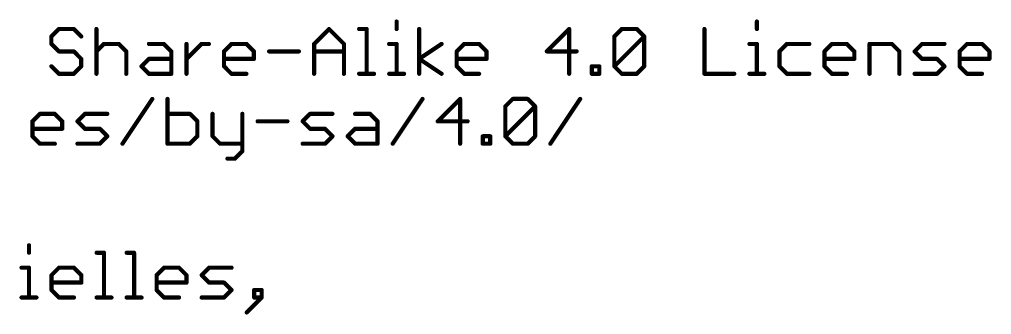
# Model space of a CAD drawing. Extents: x -0.75 to 3.47, y -1.8 to 2.11.
# Drawn here: x 2.076 to 3.467, y -1.691 to -1.269 of the extents above; entities that cross this region are included whole.
import ezdxf

# ---------------------------------------------------------------- set-up
doc = ezdxf.new("R2010")
doc.units = 0
doc.header["$MEASUREMENT"] = 0
doc.layers.add('51', color=53, linetype='CONTINUOUS')

msp = doc.modelspace()

# ---------------------------------------------------------------- linework, layer by layer
at = {"layer": '51', "const_width": 0.006}
for points in [[(2.131922, -1.282945), (2.121246, -1.293621)], [(2.153273, -1.282945), (2.131922, -1.282945)], [(2.163949, -1.293621), (2.153273, -1.282945)], [(2.185701, -1.282945), (2.185701, -1.347)], [(2.497234, -1.304297), (2.518585, -1.282945)], [(2.518585, -1.282945), (2.539937, -1.304297)], [(2.561688, -1.282945), (2.572364, -1.282945)], [(2.572364, -1.282945), (2.572364, -1.347)], [(2.615334, -1.27227), (2.615334, -1.282945)], [(2.647628, -1.347), (2.647628, -1.282945)], [(2.862278, -1.282945), (2.830251, -1.314973)], [(2.862278, -1.347), (2.862278, -1.282945)], [(2.926933, -1.293621), (2.937609, -1.282945)], [(2.937609, -1.282945), (2.958961, -1.282945)], [(2.958961, -1.282945), (2.969636, -1.293621)], [(3.055843, -1.282945), (3.055843, -1.347)], [(3.130974, -1.27227), (3.130974, -1.282945)], [(2.121246, -1.293621), (2.121246, -1.304297)], [(2.926933, -1.336324), (2.926933, -1.293621)], [(2.926933, -1.336324), (2.969636, -1.293621)], [(2.969636, -1.293621), (2.969636, -1.336324)], [(2.121246, -1.304297), (2.131922, -1.314973)], [(2.185701, -1.314973), (2.196377, -1.304297)], [(2.196377, -1.304297), (2.217728, -1.304297)], [(2.217728, -1.304297), (2.228404, -1.314973)], [(2.260832, -1.304297), (2.282183, -1.304297)], [(2.282183, -1.304297), (2.292859, -1.314973)], [(2.314611, -1.347), (2.314611, -1.304297)], [(2.314611, -1.325648), (2.335963, -1.304297)], [(2.335963, -1.304297), (2.346638, -1.304297)], [(2.368324, -1.314973), (2.378999, -1.304297)], [(2.378999, -1.304297), (2.400351, -1.304297)], [(2.400351, -1.304297), (2.411027, -1.314973)], [(2.497234, -1.347), (2.497234, -1.304297)], [(2.539937, -1.304297), (2.539937, -1.347)], [(2.604658, -1.304297), (2.615334, -1.304297)], [(2.615334, -1.304297), (2.615334, -1.347)], [(2.647628, -1.325648), (2.679656, -1.304297)], [(2.701341, -1.314973), (2.712017, -1.304297)], [(2.712017, -1.304297), (2.733368, -1.304297)], [(2.733368, -1.304297), (2.744044, -1.314973)], [(3.120298, -1.304297), (3.130974, -1.304297)], [(3.130974, -1.304297), (3.130974, -1.347)], [(3.173944, -1.304297), (3.163268, -1.314973)], [(3.205971, -1.304297), (3.173944, -1.304297)], [(3.227723, -1.314973), (3.238399, -1.304297)], [(3.238399, -1.304297), (3.25975, -1.304297)], [(3.25975, -1.304297), (3.270426, -1.314973)], [(3.292178, -1.347), (3.292178, -1.304297)], [(3.292178, -1.304297), (3.324205, -1.304297)], [(3.324205, -1.304297), (3.334881, -1.314973)], [(3.356633, -1.314973), (3.367309, -1.304297)], [(3.367309, -1.304297), (3.399336, -1.304297)], [(3.421088, -1.314973), (3.431764, -1.304297)], [(3.431764, -1.304297), (3.453115, -1.304297)], [(3.453115, -1.304297), (3.463791, -1.314973)], [(2.131922, -1.314973), (2.153273, -1.314973)], [(2.153273, -1.314973), (2.163949, -1.325648)], [(2.228404, -1.314973), (2.228404, -1.347)], [(2.292859, -1.314973), (2.292859, -1.347)], [(2.368324, -1.336324), (2.368324, -1.314973)], [(2.411027, -1.314973), (2.411027, -1.325648)], [(2.432779, -1.314973), (2.475482, -1.314973)], [(2.497234, -1.314973), (2.539937, -1.314973)], [(2.701341, -1.336324), (2.701341, -1.314973)], [(2.744044, -1.314973), (2.744044, -1.325648)], [(2.830251, -1.314973), (2.872954, -1.314973)], [(3.163268, -1.314973), (3.163268, -1.336324)], [(3.227723, -1.336324), (3.227723, -1.314973)], [(3.270426, -1.314973), (3.270426, -1.325648)], [(3.334881, -1.314973), (3.334881, -1.347)], [(3.367309, -1.325648), (3.356633, -1.314973)], [(3.421088, -1.336324), (3.421088, -1.314973)], [(3.463791, -1.314973), (3.463791, -1.325648)], [(2.131922, -1.347), (2.121246, -1.336324)], [(2.163949, -1.336324), (2.153273, -1.347)], [(2.163949, -1.325648), (2.163949, -1.336324)], [(2.250156, -1.336324), (2.260832, -1.325648)], [(2.260832, -1.347), (2.250156, -1.336324)], [(2.260832, -1.325648), (2.292859, -1.325648)], [(2.411027, -1.325648), (2.368324, -1.325648)], [(2.378999, -1.347), (2.368324, -1.336324)], [(2.679656, -1.347), (2.647628, -1.325648)], [(2.744044, -1.325648), (2.701341, -1.325648)], [(2.712017, -1.347), (2.701341, -1.336324)], [(2.894706, -1.347), (2.894706, -1.336324)], [(2.894706, -1.336324), (2.905382, -1.336324)], [(2.905382, -1.336324), (2.905382, -1.347)], [(2.937609, -1.347), (2.926933, -1.336324)], [(2.969636, -1.336324), (2.958961, -1.347)], [(3.163268, -1.336324), (3.173944, -1.347)], [(3.270426, -1.325648), (3.227723, -1.325648)], [(3.238399, -1.347), (3.227723, -1.336324)], [(3.38866, -1.325648), (3.367309, -1.325648)], [(3.399336, -1.336324), (3.38866, -1.325648)], [(3.38866, -1.347), (3.399336, -1.336324)], [(3.463791, -1.325648), (3.421088, -1.325648)], [(3.431764, -1.347), (3.421088, -1.336324)], [(2.153273, -1.347), (2.131922, -1.347)], [(2.292859, -1.347), (2.260832, -1.347)], [(2.400351, -1.347), (2.378999, -1.347)], [(2.561688, -1.347), (2.58304, -1.347)], [(2.604658, -1.347), (2.62601, -1.347)], [(2.733368, -1.347), (2.712017, -1.347)], [(2.905382, -1.347), (2.894706, -1.347)], [(2.958961, -1.347), (2.937609, -1.347)], [(3.055843, -1.347), (3.098546, -1.347)], [(3.120298, -1.347), (3.14165, -1.347)], [(3.173944, -1.347), (3.205971, -1.347)], [(3.25975, -1.347), (3.238399, -1.347)], [(3.356633, -1.347), (3.38866, -1.347)], [(3.453115, -1.347), (3.431764, -1.347)], [(2.222984, -1.447), (2.265687, -1.382945)], [(2.287439, -1.382945), (2.287439, -1.447)], [(2.609714, -1.447), (2.652417, -1.382945)], [(2.706196, -1.382945), (2.674169, -1.414973)], [(2.706196, -1.447), (2.706196, -1.382945)], [(2.770851, -1.393621), (2.781527, -1.382945)], [(2.770851, -1.436324), (2.770851, -1.393621)], [(2.770851, -1.436324), (2.813554, -1.393621)], [(2.781527, -1.382945), (2.802879, -1.382945)], [(2.802879, -1.382945), (2.813554, -1.393621)], [(2.813554, -1.393621), (2.813554, -1.436324)], [(2.835306, -1.447), (2.878009, -1.382945)], [(2.094074, -1.414973), (2.10475, -1.404297)], [(2.10475, -1.404297), (2.126101, -1.404297)], [(2.126101, -1.404297), (2.136777, -1.414973)], [(2.158529, -1.414973), (2.169205, -1.404297)], [(2.169205, -1.404297), (2.201232, -1.404297)], [(2.319466, -1.404297), (2.287439, -1.404297)], [(2.330142, -1.414973), (2.319466, -1.404297)], [(2.351894, -1.404297), (2.351894, -1.436324)], [(2.394597, -1.404297), (2.394597, -1.457676)], [(2.480804, -1.414973), (2.49148, -1.404297)], [(2.49148, -1.404297), (2.523507, -1.404297)], [(2.555935, -1.404297), (2.577286, -1.404297)], [(2.577286, -1.404297), (2.587962, -1.414973)], [(2.094074, -1.436324), (2.094074, -1.414973)], [(2.136777, -1.414973), (2.136777, -1.425648)], [(2.169205, -1.425648), (2.158529, -1.414973)], [(2.330142, -1.436324), (2.330142, -1.414973)], [(2.416349, -1.414973), (2.459052, -1.414973)], [(2.49148, -1.425648), (2.480804, -1.414973)], [(2.587962, -1.414973), (2.587962, -1.447)], [(2.674169, -1.414973), (2.716872, -1.414973)], [(2.136777, -1.425648), (2.094074, -1.425648)], [(2.190556, -1.425648), (2.169205, -1.425648)], [(2.201232, -1.436324), (2.190556, -1.425648)], [(2.512831, -1.425648), (2.49148, -1.425648)], [(2.523507, -1.436324), (2.512831, -1.425648)], [(2.545259, -1.436324), (2.555935, -1.425648)], [(2.555935, -1.425648), (2.587962, -1.425648)], [(2.10475, -1.447), (2.094074, -1.436324)], [(2.126101, -1.447), (2.10475, -1.447)], [(2.158529, -1.447), (2.190556, -1.447)], [(2.190556, -1.447), (2.201232, -1.436324)], [(2.287439, -1.447), (2.319466, -1.447)], [(2.319466, -1.447), (2.330142, -1.436324)], [(2.351894, -1.436324), (2.36257, -1.447)], [(2.36257, -1.447), (2.394597, -1.447)], [(2.480804, -1.447), (2.512831, -1.447)], [(2.512831, -1.447), (2.523507, -1.436324)], [(2.555935, -1.447), (2.545259, -1.436324)], [(2.587962, -1.447), (2.555935, -1.447)], [(2.738624, -1.447), (2.738624, -1.436324)], [(2.738624, -1.436324), (2.749299, -1.436324)], [(2.749299, -1.447), (2.738624, -1.447)], [(2.749299, -1.436324), (2.749299, -1.447)], [(2.781527, -1.447), (2.770851, -1.436324)], [(2.802879, -1.447), (2.781527, -1.447)], [(2.813554, -1.436324), (2.802879, -1.447)], [(2.394597, -1.457676), (2.383921, -1.468352)], [(2.383921, -1.468352), (2.373245, -1.468352)], [(2.089187, -1.59227), (2.089187, -1.602945)], [(2.185936, -1.602945), (2.196612, -1.602945)], [(2.196612, -1.602945), (2.196612, -1.667)], [(2.228906, -1.602945), (2.239582, -1.602945)], [(2.239582, -1.602945), (2.239582, -1.667)], [(2.078511, -1.624297), (2.089187, -1.624297)], [(2.089187, -1.624297), (2.089187, -1.667)], [(2.121481, -1.634973), (2.132157, -1.624297)], [(2.132157, -1.624297), (2.153508, -1.624297)], [(2.153508, -1.624297), (2.164184, -1.634973)], [(2.271876, -1.634973), (2.282552, -1.624297)], [(2.282552, -1.624297), (2.303903, -1.624297)], [(2.303903, -1.624297), (2.314579, -1.634973)], [(2.336331, -1.634973), (2.347007, -1.624297)], [(2.347007, -1.624297), (2.379034, -1.624297)], [(2.121481, -1.656324), (2.121481, -1.634973)], [(2.164184, -1.634973), (2.164184, -1.645648)], [(2.271876, -1.656324), (2.271876, -1.634973)], [(2.314579, -1.634973), (2.314579, -1.645648)], [(2.347007, -1.645648), (2.336331, -1.634973)], [(2.164184, -1.645648), (2.121481, -1.645648)], [(2.132157, -1.667), (2.121481, -1.656324)], [(2.314579, -1.645648), (2.271876, -1.645648)], [(2.282552, -1.667), (2.271876, -1.656324)], [(2.368358, -1.645648), (2.347007, -1.645648)], [(2.379034, -1.656324), (2.368358, -1.645648)], [(2.368358, -1.667), (2.379034, -1.656324)], [(2.422137, -1.656324), (2.411461, -1.656324)], [(2.411461, -1.656324), (2.411461, -1.667)], [(2.422137, -1.667), (2.422137, -1.656324)], [(2.078511, -1.667), (2.099862, -1.667)], [(2.153508, -1.667), (2.132157, -1.667)], [(2.185936, -1.667), (2.207287, -1.667)], [(2.228906, -1.667), (2.250257, -1.667)], [(2.303903, -1.667), (2.282552, -1.667)], [(2.336331, -1.667), (2.368358, -1.667)], [(2.400786, -1.688352), (2.422137, -1.667)], [(2.411461, -1.667), (2.422137, -1.667)]]:
    msp.add_lwpolyline(points, dxfattribs=at)
at = {"layer": '51', "const_width": 0.003}
for points in [[(2.131922, -1.281445, 1), (2.131922, -1.284445)], [(2.132983, -1.284006, 1), (2.130861, -1.281885)], [(2.154334, -1.281885, 1), (2.152213, -1.284006)], [(2.153273, -1.284445, 1), (2.153273, -1.281445)], [(2.187201, -1.282945, 1), (2.184201, -1.282945)], [(2.519646, -1.281885, 1), (2.517524, -1.284006)], [(2.519646, -1.284006, 1), (2.517524, -1.281885)], [(2.561688, -1.281445, 1), (2.561688, -1.284445)], [(2.573864, -1.282945, 1), (2.570864, -1.282945)], [(2.572364, -1.284445, 1), (2.572364, -1.281445)], [(2.616834, -1.27227, 1), (2.613834, -1.27227)], [(2.649128, -1.282945, 1), (2.646128, -1.282945)], [(2.863778, -1.282945, 1), (2.860778, -1.282945)], [(2.863339, -1.284006, 1), (2.861218, -1.281885)], [(2.937609, -1.281445, 1), (2.937609, -1.284445)], [(2.93867, -1.284006, 1), (2.936548, -1.281885)], [(2.960021, -1.281885, 1), (2.9579, -1.284006)], [(2.958961, -1.284445, 1), (2.958961, -1.281445)], [(3.057343, -1.282945, 1), (3.054343, -1.282945)], [(3.132474, -1.27227, 1), (3.129474, -1.27227)], [(2.122746, -1.293621, 1), (2.119746, -1.293621)], [(2.120186, -1.29256, 1), (2.122307, -1.294682)], [(2.162889, -1.294682, 1), (2.16501, -1.29256)], [(2.613834, -1.282945, 1), (2.616834, -1.282945)], [(2.928433, -1.293621, 1), (2.925433, -1.293621)], [(2.925873, -1.29256, 1), (2.927994, -1.294682)], [(2.971136, -1.293621, 1), (2.968136, -1.293621)], [(2.970697, -1.294682, 1), (2.968576, -1.29256)], [(2.968576, -1.294682, 1), (2.970697, -1.29256)], [(3.129474, -1.282945, 1), (3.132474, -1.282945)], [(2.122307, -1.303236, 1), (2.120186, -1.305358)], [(2.119746, -1.304297, 1), (2.122746, -1.304297)], [(2.196377, -1.302797, 1), (2.196377, -1.305797)], [(2.197438, -1.305358, 1), (2.195316, -1.303236)], [(2.218789, -1.303236, 1), (2.216668, -1.305358)], [(2.217728, -1.305797, 1), (2.217728, -1.302797)], [(2.260832, -1.302797, 1), (2.260832, -1.305797)], [(2.283244, -1.303236, 1), (2.281123, -1.305358)], [(2.282183, -1.305797, 1), (2.282183, -1.302797)], [(2.316111, -1.304297, 1), (2.313111, -1.304297)], [(2.335963, -1.302797, 1), (2.335963, -1.305797)], [(2.337023, -1.305358, 1), (2.334902, -1.303236)], [(2.346638, -1.305797, 1), (2.346638, -1.302797)], [(2.378999, -1.302797, 1), (2.378999, -1.305797)], [(2.38006, -1.305358, 1), (2.377939, -1.303236)], [(2.401412, -1.303236, 1), (2.39929, -1.305358)], [(2.400351, -1.305797, 1), (2.400351, -1.302797)], [(2.496173, -1.303236, 1), (2.498294, -1.305358)], [(2.498734, -1.304297, 1), (2.495734, -1.304297)], [(2.541437, -1.304297, 1), (2.538437, -1.304297)], [(2.538876, -1.305358, 1), (2.540997, -1.303236)], [(2.604658, -1.302797, 1), (2.604658, -1.305797)], [(2.616834, -1.304297, 1), (2.613834, -1.304297)], [(2.615334, -1.305797, 1), (2.615334, -1.302797)], [(2.680488, -1.305545, 1), (2.678824, -1.303049)], [(2.712017, -1.302797, 1), (2.712017, -1.305797)], [(2.713077, -1.305358, 1), (2.710956, -1.303236)], [(2.734429, -1.303236, 1), (2.732308, -1.305358)], [(2.733368, -1.305797, 1), (2.733368, -1.302797)], [(3.120298, -1.302797, 1), (3.120298, -1.305797)], [(3.132474, -1.304297, 1), (3.129474, -1.304297)], [(3.130974, -1.305797, 1), (3.130974, -1.302797)], [(3.173944, -1.302797, 1), (3.173944, -1.305797)], [(3.175005, -1.305358, 1), (3.172883, -1.303236)], [(3.205971, -1.305797, 1), (3.205971, -1.302797)], [(3.238399, -1.302797, 1), (3.238399, -1.305797)], [(3.23946, -1.305358, 1), (3.237338, -1.303236)], [(3.260811, -1.303236, 1), (3.25869, -1.305358)], [(3.25975, -1.305797, 1), (3.25975, -1.302797)], [(3.293678, -1.304297, 1), (3.290678, -1.304297)], [(3.292178, -1.302797, 1), (3.292178, -1.305797)], [(3.325266, -1.303236, 1), (3.323145, -1.305358)], [(3.324205, -1.305797, 1), (3.324205, -1.302797)], [(3.367309, -1.302797, 1), (3.367309, -1.305797)], [(3.368369, -1.305358, 1), (3.366248, -1.303236)], [(3.399336, -1.305797, 1), (3.399336, -1.302797)], [(3.431764, -1.302797, 1), (3.431764, -1.305797)], [(3.432824, -1.305358, 1), (3.430703, -1.303236)], [(3.454176, -1.303236, 1), (3.452055, -1.305358)], [(3.453115, -1.305797, 1), (3.453115, -1.302797)], [(2.131922, -1.313473, 1), (2.131922, -1.316473)], [(2.130861, -1.316033, 1), (2.132983, -1.313912)], [(2.154334, -1.313912, 1), (2.152213, -1.316033)], [(2.153273, -1.316473, 1), (2.153273, -1.313473)], [(2.18464, -1.313912, 1), (2.186762, -1.316033)], [(2.229904, -1.314973, 1), (2.226904, -1.314973)], [(2.227344, -1.316033, 1), (2.229465, -1.313912)], [(2.294359, -1.314973, 1), (2.291359, -1.314973)], [(2.291799, -1.316033, 1), (2.29392, -1.313912)], [(2.369824, -1.314973, 1), (2.366824, -1.314973)], [(2.367263, -1.313912, 1), (2.369384, -1.316033)], [(2.412527, -1.314973, 1), (2.409527, -1.314973)], [(2.409966, -1.316033, 1), (2.412087, -1.313912)], [(2.432779, -1.313473, 1), (2.432779, -1.316473)], [(2.475482, -1.316473, 1), (2.475482, -1.313473)], [(2.497234, -1.313473, 1), (2.497234, -1.316473)], [(2.539937, -1.316473, 1), (2.539937, -1.313473)], [(2.702841, -1.314973, 1), (2.699841, -1.314973)], [(2.70028, -1.313912, 1), (2.702402, -1.316033)], [(2.745544, -1.314973, 1), (2.742544, -1.314973)], [(2.742983, -1.316033, 1), (2.745105, -1.313912)], [(2.830251, -1.313473, 1), (2.830251, -1.316473)], [(2.82919, -1.313912, 1), (2.831312, -1.316033)], [(2.872954, -1.316473, 1), (2.872954, -1.313473)], [(3.164768, -1.314973, 1), (3.161768, -1.314973)], [(3.162208, -1.313912, 1), (3.164329, -1.316033)], [(3.229223, -1.314973, 1), (3.226223, -1.314973)], [(3.226663, -1.313912, 1), (3.228784, -1.316033)], [(3.271926, -1.314973, 1), (3.268926, -1.314973)], [(3.269366, -1.316033, 1), (3.271487, -1.313912)], [(3.336381, -1.314973, 1), (3.333381, -1.314973)], [(3.333821, -1.316033, 1), (3.335942, -1.313912)], [(3.357694, -1.313912, 1), (3.355572, -1.316033)], [(3.355572, -1.313912, 1), (3.357694, -1.316033)], [(3.422588, -1.314973, 1), (3.419588, -1.314973)], [(3.420027, -1.313912, 1), (3.422149, -1.316033)], [(3.465291, -1.314973, 1), (3.462291, -1.314973)], [(3.462731, -1.316033, 1), (3.464852, -1.313912)], [(2.122307, -1.335264, 1), (2.120186, -1.337385)], [(2.165449, -1.325648, 1), (2.162449, -1.325648)], [(2.162449, -1.336324, 1), (2.165449, -1.336324)], [(2.162889, -1.326709, 1), (2.16501, -1.324588)], [(2.16501, -1.337385, 1), (2.162889, -1.335264)], [(2.251217, -1.335264, 1), (2.249095, -1.337385)], [(2.249095, -1.335264, 1), (2.251217, -1.337385)], [(2.260832, -1.324148, 1), (2.260832, -1.327148)], [(2.261892, -1.326709, 1), (2.259771, -1.324588)], [(2.292859, -1.327148, 1), (2.292859, -1.324148)], [(2.31355, -1.324588, 1), (2.315672, -1.326709)], [(2.368324, -1.324148, 1), (2.368324, -1.327148)], [(2.369384, -1.335264, 1), (2.367263, -1.337385)], [(2.366824, -1.336324, 1), (2.369824, -1.336324)], [(2.409527, -1.325648, 1), (2.412527, -1.325648)], [(2.411027, -1.327148, 1), (2.411027, -1.324148)], [(2.64846, -1.3244, 1), (2.646796, -1.326897)], [(2.646796, -1.3244, 1), (2.64846, -1.326897)], [(2.701341, -1.324148, 1), (2.701341, -1.327148)], [(2.702402, -1.335264, 1), (2.70028, -1.337385)], [(2.699841, -1.336324, 1), (2.702841, -1.336324)], [(2.742544, -1.325648, 1), (2.745544, -1.325648)], [(2.744044, -1.327148, 1), (2.744044, -1.324148)], [(2.896206, -1.336324, 1), (2.893206, -1.336324)], [(2.894706, -1.334824, 1), (2.894706, -1.337824)], [(2.906882, -1.336324, 1), (2.903882, -1.336324)], [(2.905382, -1.337824, 1), (2.905382, -1.334824)], [(2.925433, -1.336324, 1), (2.928433, -1.336324)], [(2.927994, -1.335264, 1), (2.925873, -1.337385)], [(2.925873, -1.335264, 1), (2.927994, -1.337385)], [(2.968136, -1.336324, 1), (2.971136, -1.336324)], [(2.970697, -1.337385, 1), (2.968576, -1.335264)], [(3.161768, -1.336324, 1), (3.164768, -1.336324)], [(3.164329, -1.335264, 1), (3.162208, -1.337385)], [(3.227723, -1.324148, 1), (3.227723, -1.327148)], [(3.226223, -1.336324, 1), (3.229223, -1.336324)], [(3.228784, -1.335264, 1), (3.226663, -1.337385)], [(3.268926, -1.325648, 1), (3.271926, -1.325648)], [(3.270426, -1.327148, 1), (3.270426, -1.324148)], [(3.367309, -1.324148, 1), (3.367309, -1.327148)], [(3.366248, -1.326709, 1), (3.368369, -1.324588)], [(3.389721, -1.324588, 1), (3.3876, -1.326709)], [(3.38866, -1.327148, 1), (3.38866, -1.324148)], [(3.400397, -1.337385, 1), (3.398276, -1.335264)], [(3.398276, -1.337385, 1), (3.400397, -1.335264)], [(3.421088, -1.324148, 1), (3.421088, -1.327148)], [(3.422149, -1.335264, 1), (3.420027, -1.337385)], [(3.419588, -1.336324, 1), (3.422588, -1.336324)], [(3.462291, -1.325648, 1), (3.465291, -1.325648)], [(3.463791, -1.327148, 1), (3.463791, -1.324148)], [(2.131922, -1.3455, 1), (2.131922, -1.3485)], [(2.130861, -1.348061, 1), (2.132983, -1.345939)], [(2.152213, -1.345939, 1), (2.154334, -1.348061)], [(2.153273, -1.3485, 1), (2.153273, -1.3455)], [(2.184201, -1.347, 1), (2.187201, -1.347)], [(2.226904, -1.347, 1), (2.229904, -1.347)], [(2.260832, -1.3455, 1), (2.260832, -1.3485)], [(2.259771, -1.348061, 1), (2.261892, -1.345939)], [(2.291359, -1.347, 1), (2.294359, -1.347)], [(2.292859, -1.3485, 1), (2.292859, -1.3455)], [(2.313111, -1.347, 1), (2.316111, -1.347)], [(2.378999, -1.3455, 1), (2.378999, -1.3485)], [(2.377939, -1.348061, 1), (2.38006, -1.345939)], [(2.400351, -1.3485, 1), (2.400351, -1.3455)], [(2.495734, -1.347, 1), (2.498734, -1.347)], [(2.538437, -1.347, 1), (2.541437, -1.347)], [(2.561688, -1.3455, 1), (2.561688, -1.3485)], [(2.570864, -1.347, 1), (2.573864, -1.347)], [(2.58304, -1.3485, 1), (2.58304, -1.3455)], [(2.604658, -1.3455, 1), (2.604658, -1.3485)], [(2.613834, -1.347, 1), (2.616834, -1.347)], [(2.62601, -1.3485, 1), (2.62601, -1.3455)], [(2.646128, -1.347, 1), (2.649128, -1.347)], [(2.678824, -1.348248, 1), (2.680488, -1.345752)], [(2.712017, -1.3455, 1), (2.712017, -1.3485)], [(2.710956, -1.348061, 1), (2.713077, -1.345939)], [(2.733368, -1.3485, 1), (2.733368, -1.3455)], [(2.860778, -1.347, 1), (2.863778, -1.347)], [(2.894706, -1.3455, 1), (2.894706, -1.3485)], [(2.893206, -1.347, 1), (2.896206, -1.347)], [(2.903882, -1.347, 1), (2.906882, -1.347)], [(2.905382, -1.3485, 1), (2.905382, -1.3455)], [(2.937609, -1.3455, 1), (2.937609, -1.3485)], [(2.936548, -1.348061, 1), (2.93867, -1.345939)], [(2.9579, -1.345939, 1), (2.960021, -1.348061)], [(2.958961, -1.3485, 1), (2.958961, -1.3455)], [(3.055843, -1.3455, 1), (3.055843, -1.3485)], [(3.054343, -1.347, 1), (3.057343, -1.347)], [(3.098546, -1.3485, 1), (3.098546, -1.3455)], [(3.120298, -1.3455, 1), (3.120298, -1.3485)], [(3.129474, -1.347, 1), (3.132474, -1.347)], [(3.14165, -1.3485, 1), (3.14165, -1.3455)], [(3.173944, -1.3455, 1), (3.173944, -1.3485)], [(3.172883, -1.348061, 1), (3.175005, -1.345939)], [(3.205971, -1.3485, 1), (3.205971, -1.3455)], [(3.238399, -1.3455, 1), (3.238399, -1.3485)], [(3.237338, -1.348061, 1), (3.23946, -1.345939)], [(3.25975, -1.3485, 1), (3.25975, -1.3455)], [(3.290678, -1.347, 1), (3.293678, -1.347)], [(3.333381, -1.347, 1), (3.336381, -1.347)], [(3.356633, -1.3455, 1), (3.356633, -1.3485)], [(3.3876, -1.345939, 1), (3.389721, -1.348061)], [(3.38866, -1.3485, 1), (3.38866, -1.3455)], [(3.431764, -1.3455, 1), (3.431764, -1.3485)], [(3.430703, -1.348061, 1), (3.432824, -1.345939)], [(3.453115, -1.3485, 1), (3.453115, -1.3455)], [(2.266935, -1.383777, 1), (2.264439, -1.382113)], [(2.288939, -1.382945, 1), (2.285939, -1.382945)], [(2.653665, -1.383777, 1), (2.651169, -1.382113)], [(2.707696, -1.382945, 1), (2.704696, -1.382945)], [(2.707257, -1.384006, 1), (2.705135, -1.381885)], [(2.772351, -1.393621, 1), (2.769351, -1.393621)], [(2.769791, -1.39256, 1), (2.771912, -1.394682)], [(2.781527, -1.381445, 1), (2.781527, -1.384445)], [(2.782588, -1.384006, 1), (2.780466, -1.381885)], [(2.803939, -1.381885, 1), (2.801818, -1.384006)], [(2.802879, -1.384445, 1), (2.802879, -1.381445)], [(2.815054, -1.393621, 1), (2.812054, -1.393621)], [(2.814615, -1.394682, 1), (2.812494, -1.39256)], [(2.812494, -1.394682, 1), (2.814615, -1.39256)], [(2.879257, -1.383777, 1), (2.876761, -1.382113)], [(2.10475, -1.402797, 1), (2.10475, -1.405797)], [(2.10581, -1.405358, 1), (2.103689, -1.403236)], [(2.127162, -1.403236, 1), (2.125041, -1.405358)], [(2.126101, -1.405797, 1), (2.126101, -1.402797)], [(2.169205, -1.402797, 1), (2.169205, -1.405797)], [(2.170265, -1.405358, 1), (2.168144, -1.403236)], [(2.201232, -1.405797, 1), (2.201232, -1.402797)], [(2.287439, -1.402797, 1), (2.287439, -1.405797)], [(2.320527, -1.403236, 1), (2.318406, -1.405358)], [(2.319466, -1.405797, 1), (2.319466, -1.402797)], [(2.353394, -1.404297, 1), (2.350394, -1.404297)], [(2.396097, -1.404297, 1), (2.393097, -1.404297)], [(2.49148, -1.402797, 1), (2.49148, -1.405797)], [(2.49254, -1.405358, 1), (2.490419, -1.403236)], [(2.523507, -1.405797, 1), (2.523507, -1.402797)], [(2.555935, -1.402797, 1), (2.555935, -1.405797)], [(2.578347, -1.403236, 1), (2.576226, -1.405358)], [(2.577286, -1.405797, 1), (2.577286, -1.402797)], [(2.095574, -1.414973, 1), (2.092574, -1.414973)], [(2.093013, -1.413912, 1), (2.095135, -1.416033)], [(2.138277, -1.414973, 1), (2.135277, -1.414973)], [(2.135717, -1.416033, 1), (2.137838, -1.413912)], [(2.15959, -1.413912, 1), (2.157468, -1.416033)], [(2.157468, -1.413912, 1), (2.15959, -1.416033)], [(2.331642, -1.414973, 1), (2.328642, -1.414973)], [(2.329081, -1.416033, 1), (2.331203, -1.413912)], [(2.416349, -1.413473, 1), (2.416349, -1.416473)], [(2.459052, -1.416473, 1), (2.459052, -1.413473)], [(2.481865, -1.413912, 1), (2.479743, -1.416033)], [(2.479743, -1.413912, 1), (2.481865, -1.416033)], [(2.589462, -1.414973, 1), (2.586462, -1.414973)], [(2.586901, -1.416033, 1), (2.589023, -1.413912)], [(2.674169, -1.413473, 1), (2.674169, -1.416473)], [(2.673108, -1.413912, 1), (2.675229, -1.416033)], [(2.716872, -1.416473, 1), (2.716872, -1.413473)], [(2.094074, -1.424148, 1), (2.094074, -1.427148)], [(2.135277, -1.425648, 1), (2.138277, -1.425648)], [(2.136777, -1.427148, 1), (2.136777, -1.424148)], [(2.169205, -1.424148, 1), (2.169205, -1.427148)], [(2.168144, -1.426709, 1), (2.170265, -1.424588)], [(2.191617, -1.424588, 1), (2.189496, -1.426709)], [(2.190556, -1.427148, 1), (2.190556, -1.424148)], [(2.49148, -1.424148, 1), (2.49148, -1.427148)], [(2.490419, -1.426709, 1), (2.49254, -1.424588)], [(2.513892, -1.424588, 1), (2.511771, -1.426709)], [(2.512831, -1.427148, 1), (2.512831, -1.424148)], [(2.555935, -1.424148, 1), (2.555935, -1.427148)], [(2.556995, -1.426709, 1), (2.554874, -1.424588)], [(2.587962, -1.427148, 1), (2.587962, -1.424148)], [(2.095135, -1.435264, 1), (2.093013, -1.437385)], [(2.092574, -1.436324, 1), (2.095574, -1.436324)], [(2.10475, -1.4455, 1), (2.10475, -1.4485)], [(2.103689, -1.448061, 1), (2.10581, -1.445939)], [(2.126101, -1.4485, 1), (2.126101, -1.4455)], [(2.158529, -1.4455, 1), (2.158529, -1.4485)], [(2.189496, -1.445939, 1), (2.191617, -1.448061)], [(2.190556, -1.4485, 1), (2.190556, -1.4455)], [(2.202293, -1.437385, 1), (2.200172, -1.435264)], [(2.200172, -1.437385, 1), (2.202293, -1.435264)], [(2.221736, -1.446168, 1), (2.224232, -1.447832)], [(2.287439, -1.4455, 1), (2.287439, -1.4485)], [(2.285939, -1.447, 1), (2.288939, -1.447)], [(2.318406, -1.445939, 1), (2.320527, -1.448061)], [(2.319466, -1.4485, 1), (2.319466, -1.4455)], [(2.328642, -1.436324, 1), (2.331642, -1.436324)], [(2.331203, -1.437385, 1), (2.329081, -1.435264)], [(2.352955, -1.435264, 1), (2.350833, -1.437385)], [(2.350394, -1.436324, 1), (2.353394, -1.436324)], [(2.36257, -1.4455, 1), (2.36257, -1.4485)], [(2.361509, -1.448061, 1), (2.36363, -1.445939)], [(2.394597, -1.4485, 1), (2.394597, -1.4455)], [(2.480804, -1.4455, 1), (2.480804, -1.4485)], [(2.511771, -1.445939, 1), (2.513892, -1.448061)], [(2.512831, -1.4485, 1), (2.512831, -1.4455)], [(2.524568, -1.437385, 1), (2.522446, -1.435264)], [(2.522446, -1.437385, 1), (2.524568, -1.435264)], [(2.54632, -1.435264, 1), (2.544198, -1.437385)], [(2.544198, -1.435264, 1), (2.54632, -1.437385)], [(2.555935, -1.4455, 1), (2.555935, -1.4485)], [(2.554874, -1.448061, 1), (2.556995, -1.445939)], [(2.586462, -1.447, 1), (2.589462, -1.447)], [(2.587962, -1.4485, 1), (2.587962, -1.4455)], [(2.608466, -1.446168, 1), (2.610962, -1.447832)], [(2.704696, -1.447, 1), (2.707696, -1.447)], [(2.740124, -1.436324, 1), (2.737124, -1.436324)], [(2.738624, -1.434824, 1), (2.738624, -1.437824)], [(2.738624, -1.4455, 1), (2.738624, -1.4485)], [(2.737124, -1.447, 1), (2.740124, -1.447)], [(2.750799, -1.436324, 1), (2.747799, -1.436324)], [(2.747799, -1.447, 1), (2.750799, -1.447)], [(2.749299, -1.437824, 1), (2.749299, -1.434824)], [(2.749299, -1.4485, 1), (2.749299, -1.4455)], [(2.769351, -1.436324, 1), (2.772351, -1.436324)], [(2.771912, -1.435264, 1), (2.769791, -1.437385)], [(2.769791, -1.435264, 1), (2.771912, -1.437385)], [(2.781527, -1.4455, 1), (2.781527, -1.4485)], [(2.780466, -1.448061, 1), (2.782588, -1.445939)], [(2.801818, -1.445939, 1), (2.803939, -1.448061)], [(2.802879, -1.4485, 1), (2.802879, -1.4455)], [(2.812054, -1.436324, 1), (2.815054, -1.436324)], [(2.814615, -1.437385, 1), (2.812494, -1.435264)], [(2.834058, -1.446168, 1), (2.836554, -1.447832)], [(2.393097, -1.457676, 1), (2.396097, -1.457676)], [(2.395658, -1.458736, 1), (2.393536, -1.456615)], [(2.373245, -1.466852, 1), (2.373245, -1.469852)], [(2.382861, -1.467291, 1), (2.384982, -1.469412)], [(2.383921, -1.469852, 1), (2.383921, -1.466852)], [(2.090687, -1.59227, 1), (2.087687, -1.59227)], [(2.185936, -1.601445, 1), (2.185936, -1.604445)], [(2.198112, -1.602945, 1), (2.195112, -1.602945)], [(2.196612, -1.604445, 1), (2.196612, -1.601445)], [(2.228906, -1.601445, 1), (2.228906, -1.604445)], [(2.241082, -1.602945, 1), (2.238082, -1.602945)], [(2.239582, -1.604445, 1), (2.239582, -1.601445)], [(2.087687, -1.602945, 1), (2.090687, -1.602945)], [(2.078511, -1.622797, 1), (2.078511, -1.625797)], [(2.090687, -1.624297, 1), (2.087687, -1.624297)], [(2.089187, -1.625797, 1), (2.089187, -1.622797)], [(2.132157, -1.622797, 1), (2.132157, -1.625797)], [(2.133217, -1.625358, 1), (2.131096, -1.623236)], [(2.154569, -1.623236, 1), (2.152448, -1.625358)], [(2.153508, -1.625797, 1), (2.153508, -1.622797)], [(2.282552, -1.622797, 1), (2.282552, -1.625797)], [(2.283612, -1.625358, 1), (2.281491, -1.623236)], [(2.304964, -1.623236, 1), (2.302843, -1.625358)], [(2.303903, -1.625797, 1), (2.303903, -1.622797)], [(2.347007, -1.622797, 1), (2.347007, -1.625797)], [(2.348067, -1.625358, 1), (2.345946, -1.623236)], [(2.379034, -1.625797, 1), (2.379034, -1.622797)], [(2.122981, -1.634973, 1), (2.119981, -1.634973)], [(2.12042, -1.633912, 1), (2.122542, -1.636033)], [(2.165684, -1.634973, 1), (2.162684, -1.634973)], [(2.163123, -1.636033, 1), (2.165245, -1.633912)], [(2.273376, -1.634973, 1), (2.270376, -1.634973)], [(2.270815, -1.633912, 1), (2.272937, -1.636033)], [(2.316079, -1.634973, 1), (2.313079, -1.634973)], [(2.313518, -1.636033, 1), (2.31564, -1.633912)], [(2.337391, -1.633912, 1), (2.33527, -1.636033)], [(2.33527, -1.633912, 1), (2.337391, -1.636033)], [(2.121481, -1.644148, 1), (2.121481, -1.647148)], [(2.122542, -1.655264, 1), (2.12042, -1.657385)], [(2.119981, -1.656324, 1), (2.122981, -1.656324)], [(2.162684, -1.645648, 1), (2.165684, -1.645648)], [(2.164184, -1.647148, 1), (2.164184, -1.644148)], [(2.271876, -1.644148, 1), (2.271876, -1.647148)], [(2.272937, -1.655264, 1), (2.270815, -1.657385)], [(2.270376, -1.656324, 1), (2.273376, -1.656324)], [(2.313079, -1.645648, 1), (2.316079, -1.645648)], [(2.314579, -1.647148, 1), (2.314579, -1.644148)], [(2.347007, -1.644148, 1), (2.347007, -1.647148)], [(2.345946, -1.646709, 1), (2.348067, -1.644588)], [(2.369419, -1.644588, 1), (2.367297, -1.646709)], [(2.368358, -1.647148, 1), (2.368358, -1.644148)], [(2.380095, -1.657385, 1), (2.377973, -1.655264)], [(2.377973, -1.657385, 1), (2.380095, -1.655264)], [(2.411461, -1.654824, 1), (2.411461, -1.657824)], [(2.412961, -1.656324, 1), (2.409961, -1.656324)], [(2.423637, -1.656324, 1), (2.420637, -1.656324)], [(2.422137, -1.657824, 1), (2.422137, -1.654824)], [(2.078511, -1.6655, 1), (2.078511, -1.6685)], [(2.087687, -1.667, 1), (2.090687, -1.667)], [(2.099862, -1.6685, 1), (2.099862, -1.6655)], [(2.132157, -1.6655, 1), (2.132157, -1.6685)], [(2.131096, -1.668061, 1), (2.133217, -1.665939)], [(2.153508, -1.6685, 1), (2.153508, -1.6655)], [(2.185936, -1.6655, 1), (2.185936, -1.6685)], [(2.195112, -1.667, 1), (2.198112, -1.667)], [(2.207287, -1.6685, 1), (2.207287, -1.6655)], [(2.228906, -1.6655, 1), (2.228906, -1.6685)], [(2.238082, -1.667, 1), (2.241082, -1.667)], [(2.250257, -1.6685, 1), (2.250257, -1.6655)], [(2.282552, -1.6655, 1), (2.282552, -1.6685)], [(2.281491, -1.668061, 1), (2.283612, -1.665939)], [(2.303903, -1.6685, 1), (2.303903, -1.6655)], [(2.336331, -1.6655, 1), (2.336331, -1.6685)], [(2.367297, -1.665939, 1), (2.369419, -1.668061)], [(2.368358, -1.6685, 1), (2.368358, -1.6655)], [(2.411461, -1.6655, 1), (2.411461, -1.6685)], [(2.409961, -1.667, 1), (2.412961, -1.667)], [(2.420637, -1.667, 1), (2.423637, -1.667)], [(2.423198, -1.668061, 1), (2.421077, -1.665939)], [(2.422137, -1.6685, 1), (2.422137, -1.6655)], [(2.399725, -1.687291, 1), (2.401846, -1.689412)]]:
    msp.add_lwpolyline(points, format="xyb", dxfattribs=at)

doc.saveas('drawing.dxf')
